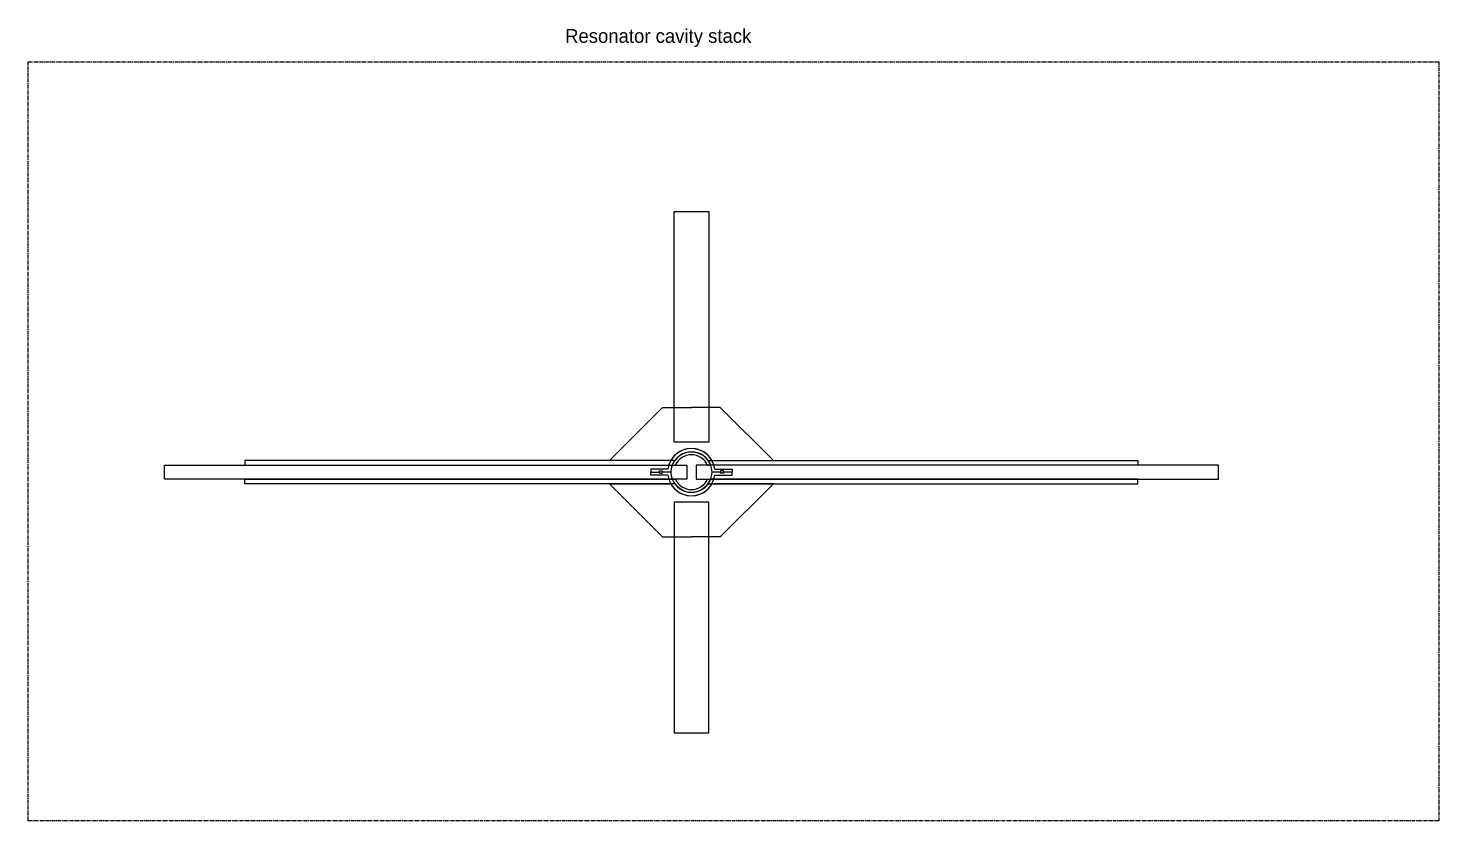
# Model space of a CAD drawing. Header units: millimetres. Extents: x -1895 to 7091, y -3420 to 1632.
# Drawn here: x -1895 to -672, y 924 to 1611 of the extents above; entities that cross this region are included whole.
import ezdxf

# ---------------------------------------------------------------- set-up
doc = ezdxf.new("R2010")
doc.units = ezdxf.units.MM
doc.linetypes.add('CENTER', pattern=[5.08, 3.175, -0.635, 0.635, -0.635])
for name, color, linetype in [('00-CAVITY-STACK', 4, 'CENTER'), ('00-LEGEND', 7, 'Continuous'), ('MECH-DIELECTRIC', 30, 'Continuous'), ('MECH-HUB-A-BODY', 9, 'Continuous'), ('MECH-HUB-B-BODY', 9, 'Continuous'), ('MECH-MACOR CONTAINER', 9, 'Continuous'), ('ND10-ELECTRODE', 5, 'Continuous'), ('ND10-ROTOR-C2-FACE', 5, 'Continuous'), ('ND5-SHAFT-A-BODY', 5, 'Continuous'), ('ND6-SHAFT-B-BODY', 5, 'Continuous'), ('ND9-ELECTRODE', 5, 'Continuous'), ('ND9-ROTOR-C1-FACE', 5, 'Continuous')]:
    doc.layers.add(name, color=color, linetype=linetype)

msp = doc.modelspace()

# ---------------------------------------------------------------- linework, layer by layer
at = {"layer": '00-CAVITY-STACK'}
msp.add_lwpolyline([(-1894.9, 1581.9), (-672.4, 1581.9), (-672.4, 924), (-1894.9, 924)], close=True, dxfattribs=at)
at = {"layer": 'MECH-DIELECTRIC'}
for p, q in [((-1776.7, 1232.2), (-1324.1, 1232.2)), ((-1776.7, 1220.2), (-1776.7, 1232.2)), ((-1324.1, 1232.2), (-1324.1, 1220.2)), ((-863.4, 1232.2), (-1316.1, 1232.2)), ((-1316.1, 1232.2), (-1316.1, 1220.2)), ((-863.4, 1220.2), (-863.4, 1232.2)), ((-1324.1, 1220.2), (-1776.7, 1220.2)), ((-1316.1, 1220.2), (-863.4, 1220.2))]:
    msp.add_line(p, q, dxfattribs=at)
at = {"layer": 'MECH-HUB-A-BODY'}
for p, q in [((-1391.1, 1236.2), (-1345.1, 1282.2)), ((-1345.1, 1282.2), (-1320.1, 1282.2)), ((-1295.1, 1282.2), (-1320.1, 1282.2)), ((-1249.1, 1236.2), (-1295.1, 1282.2)), ((-1338, 1236.2), (-1391.1, 1236.2)), ((-1302.2, 1236.2), (-1249.1, 1236.2))]:
    msp.add_line(p, q, dxfattribs=at)
msp.add_arc((-1320.1, 1226.2), 20.5, 29.2059, 150.7941, dxfattribs=at)
at = {"layer": 'MECH-HUB-B-BODY'}
for p, q in [((-1391.1, 1216.2), (-1345.1, 1170.2)), ((-1391.1, 1216.2), (-1338, 1216.2)), ((-1249.1, 1216.2), (-1302.2, 1216.2)), ((-1249.1, 1216.2), (-1295.1, 1170.2)), ((-1345.1, 1170.2), (-1320.1, 1170.2)), ((-1295.1, 1170.2), (-1320.1, 1170.2))]:
    msp.add_line(p, q, dxfattribs=at)
msp.add_arc((-1320.1, 1226.2), 20.5, 209.2059, 330.7941, dxfattribs=at)
at = {"layer": 'MECH-MACOR CONTAINER'}
for p, q in [((-1340.4, 1228.7), (-1355.4, 1228.7)), ((-1355.4, 1228.7), (-1355.4, 1226.2)), ((-1355.4, 1226.2), (-1347.9, 1226.2)), ((-1355.4, 1223.7), (-1355.4, 1226.2)), ((-1355.4, 1226.2), (-1347.9, 1226.2)), ((-1340.4, 1223.7), (-1355.4, 1223.7)), ((-1347.9, 1226.2), (-1347.9, 1227.2)), ((-1347.9, 1227.2), (-1345.4, 1227.2)), ((-1347.9, 1226.2), (-1347.9, 1225.2)), ((-1347.9, 1225.2), (-1345.4, 1225.2)), ((-1345.4, 1227.2), (-1345.4, 1226.2)), ((-1337.7, 1226.2), (-1345.4, 1226.2)), ((-1345.4, 1225.2), (-1345.4, 1226.2)), ((-1337.7, 1226.2), (-1345.4, 1226.2)), ((-1294.8, 1226.2), (-1302.5, 1226.2)), ((-1294.8, 1226.2), (-1302.5, 1226.2)), ((-1299.8, 1228.7), (-1284.8, 1228.7)), ((-1299.8, 1223.7), (-1284.8, 1223.7)), ((-1292.3, 1227.2), (-1294.8, 1227.2)), ((-1294.8, 1227.2), (-1294.8, 1226.2)), ((-1294.8, 1225.2), (-1294.8, 1226.2)), ((-1292.3, 1225.2), (-1294.8, 1225.2)), ((-1292.3, 1226.2), (-1292.3, 1227.2)), ((-1284.8, 1226.2), (-1292.3, 1226.2)), ((-1284.8, 1226.2), (-1292.3, 1226.2)), ((-1292.3, 1226.2), (-1292.3, 1225.2)), ((-1284.8, 1228.7), (-1284.8, 1226.2)), ((-1284.8, 1223.7), (-1284.8, 1226.2))]:
    msp.add_line(p, q, dxfattribs=at)
msp.add_circle((-1320.1, 1226.2), 17.6, dxfattribs=at)
for start, end in [(90, 172.9932), (7.0068, 90), (187.0068, 270), (270, 352.9932)]:
    msp.add_arc((-1320.1, 1226.2), 20.5, start, end, dxfattribs=at)
at = {"layer": 'ND10-ELECTRODE'}
for p, q in [((-1336.6, 1220.2), (-1333.9, 1220.2)), ((-1306.3, 1220.2), (-1303.6, 1220.2))]:
    msp.add_line(p, q, dxfattribs=at)
for radius, start, end in [(17.6, 199.9803, 340.0197), (15.1, 203.4795, 336.5205)]:
    msp.add_arc((-1320.1, 1226.2), radius, start, end, dxfattribs=at)
at = {"layer": 'ND10-ROTOR-C2-FACE'}
for p, q in [((-1249.1, 1271.7), (-1249.1, 1271.7)), ((-1707.1, 1216.2), (-1707.1, 1220.2)), ((-1707.1, 1220.2), (-1336.6, 1220.2)), ((-1334.5, 1216.2), (-1707.1, 1216.2)), ((-1305.7, 1216.2), (-933.1, 1216.2)), ((-933.1, 1220.2), (-1303.6, 1220.2)), ((-933.1, 1216.2), (-933.1, 1220.2))]:
    msp.add_line(p, q, dxfattribs=at)
at = {"layer": 'ND5-SHAFT-A-BODY'}
msp.add_lwpolyline([(-1335.1, 1252.2), (-1335.1, 1452.2), (-1305.1, 1452.2), (-1305.1, 1252.2)], close=True, dxfattribs=at)
at = {"layer": 'ND6-SHAFT-B-BODY'}
msp.add_lwpolyline([(-1335.1, 1200.2), (-1335.1, 1000.2), (-1305.1, 1000.2), (-1305.1, 1200.2)], close=True, dxfattribs=at)
at = {"layer": 'ND9-ELECTRODE'}
for p, q in [((-1336.6, 1232.2), (-1333.9, 1232.2)), ((-1306.3, 1232.2), (-1303.6, 1232.2))]:
    msp.add_line(p, q, dxfattribs=at)
for radius, start, end in [(17.6, 19.9803, 160.0197), (15.1, 23.4795, 156.5205)]:
    msp.add_arc((-1320.1, 1226.2), radius, start, end, dxfattribs=at)
at = {"layer": 'ND9-ROTOR-C1-FACE'}
for p, q in [((-1334.5, 1236.2), (-1707.1, 1236.2)), ((-1707.1, 1236.2), (-1707.1, 1232.2)), ((-1305.7, 1236.2), (-933.1, 1236.2)), ((-933.1, 1236.2), (-933.1, 1232.2)), ((-1707.1, 1232.2), (-1336.6, 1232.2)), ((-933.1, 1232.2), (-1303.6, 1232.2))]:
    msp.add_line(p, q, dxfattribs=at)
msp.add_circle((-1320.1, 1226.2), 17.6, dxfattribs=at)

# ---------------------------------------------------------------- texts
at = {"layer": '00-LEGEND', "color": 7}
msp.add_text('Resonator cavity stack  ', height=12, dxfattribs=at).set_placement((-1429.6, 1598.3))

doc.saveas('drawing.dxf')
